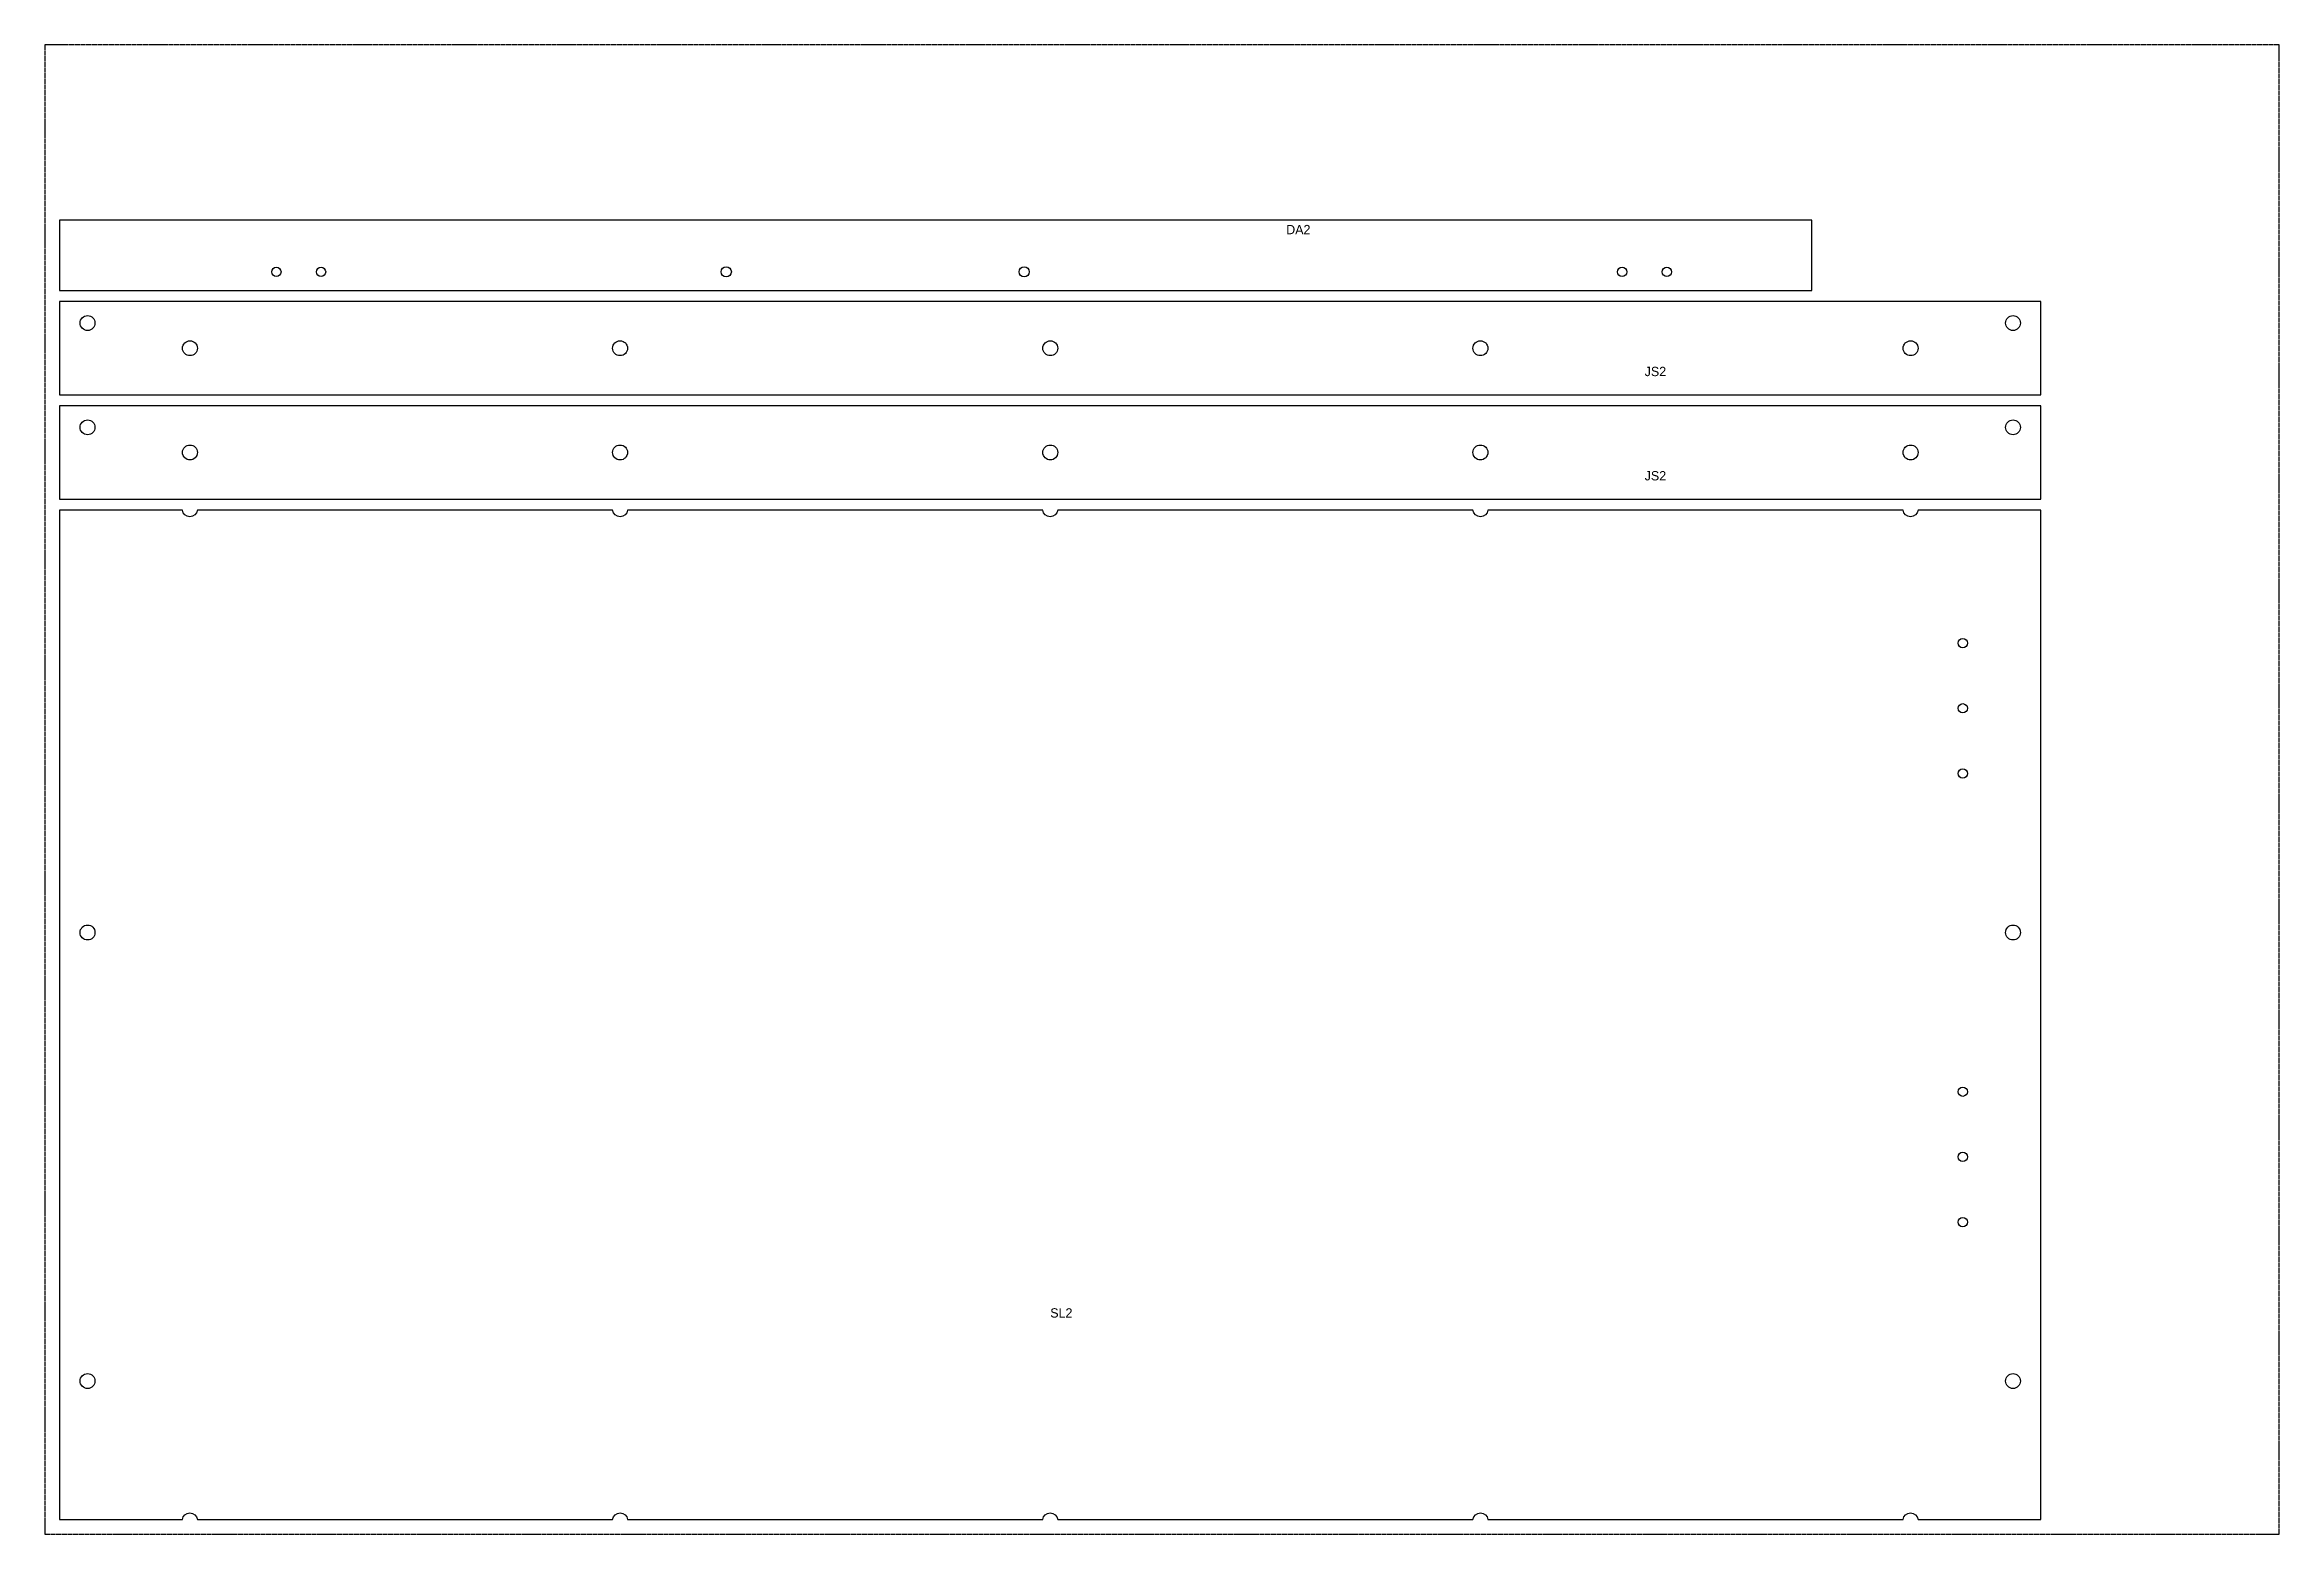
# Model space of a CAD drawing. Header units: millimetres. Extents: x 0 to 1200, y 0 to 800.
import ezdxf

# ---------------------------------------------------------------- set-up
doc = ezdxf.new("R2010")
doc.units = ezdxf.units.MM
doc.linetypes.add('DASHED', pattern=[1.524, 1.27, -0.254])
for name, color, linetype in [('CUT', 7, 'CONTINUOUS'), ('NOTES', 8, 'CONTINUOUS'), ('SHEET', 5, 'DASHED')]:
    doc.layers.add(name, color=color, linetype=linetype)

msp = doc.modelspace()

# ---------------------------------------------------------------- linework, layer by layer
at = {"layer": 'CUT'}
for points in [[(8, 668), (949, 668), (949, 705.7), (8, 705.7)], [(8, 612), (1072, 612), (1072, 662), (8, 662)], [(8, 556), (1072, 556), (1072, 606), (8, 606)]]:
    msp.add_lwpolyline(points, close=True, dxfattribs=at)
msp.add_lwpolyline([(8, 8), (74, 8, -0.881917), (82, 8), (305, 8, -0.881917), (313, 8), (536, 8, -0.881917), (544, 8), (767, 8, -0.881917), (775, 8), (998, 8, -0.881917), (1006, 8), (1072, 8), (1072, 550), (1006, 550, -0.881917), (998, 550), (775, 550, -0.881917), (767, 550), (544, 550, -0.881917), (536, 550), (313, 550, -0.881917), (305, 550), (82, 550, -0.881917), (74, 550), (8, 550)], format="xyb", close=True, dxfattribs=at)
for centre, radius in [((124.4, 678), 2.5), ((148.4, 678), 2.5), ((366, 678), 2.75), ((526, 678), 2.75), ((847.1, 678), 2.5), ((871.1, 678), 2.5), ((23, 650.5), 4), ((1057, 650.5), 4), ((78, 637), 4), ((309, 637), 4), ((540, 637), 4), ((771, 637), 4), ((1002, 637), 4), ((23, 594.5), 4), ((1057, 594.5), 4), ((78, 581), 4), ((309, 581), 4), ((540, 581), 4), ((771, 581), 4), ((1002, 581), 4), ((1030, 478.6), 2.5), ((1030, 443.6), 2.5), ((1030, 408.6), 2.5), ((23, 323.2), 4), ((1057, 323.2), 4), ((1030, 237.7), 2.5), ((1030, 202.7), 2.5), ((1030, 167.7), 2.5), ((23, 82.3), 4), ((1057, 82.3), 4)]:
    msp.add_circle(centre, radius, dxfattribs=at)
at = {"layer": 'SHEET'}
msp.add_lwpolyline([(0, 0), (1200, 0), (1200, 800), (0, 800)], close=True, dxfattribs=at)

# ---------------------------------------------------------------- texts
at = {"layer": 'NOTES'}
for s, p in [('DA2', (666.7, 698.2)), ('JS2', (859.2, 622)), ('JS2', (859.2, 566)), ('SL2', (540, 116.4))]:
    msp.add_text(s, height=5, dxfattribs=at).set_placement(p)

doc.saveas('drawing.dxf')
